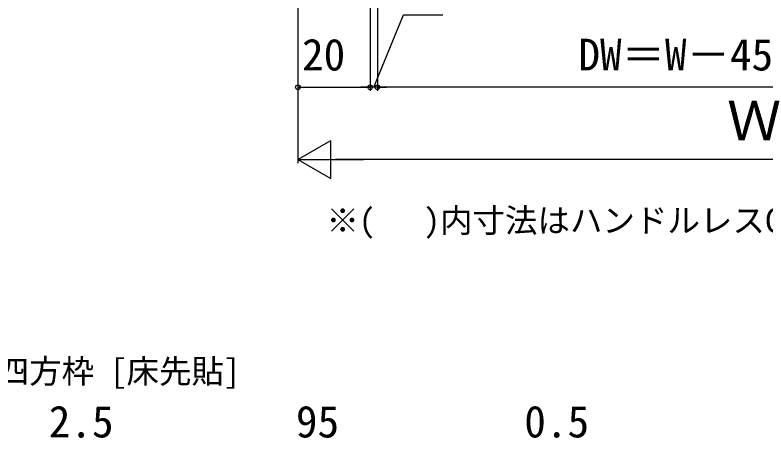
# Model space of a CAD drawing. Units: millimetres, scale not verified. Extents: x -525 to 525, y -783 to 779.
# Drawn here: x -168.1 to 39.9, y -281.7 to -164.7 of the extents above; entities that cross this region are included whole.
import ezdxf
from ezdxf.enums import TextEntityAlignment as Align

# ---------------------------------------------------------------- set-up
doc = ezdxf.new("R2010")
doc.units = ezdxf.units.MM
doc.header["$LTSCALE"] = 4
doc.layers.add('0-2_USER1', color=3, linetype='Continuous')
doc.layers.add('0-7_YKK_D', color=6, linetype='Continuous')
doc.styles.add('ＭＳ ゴシック', font='')
doc.styles.get('ＭＳ ゴシック').set_extended_font_data('MS Gothic')

msp = doc.modelspace()

# ---------------------------------------------------------------- linework, layer by layer
at = {"layer": '0-7_YKK_D'}
for p, q in [((-67.713, -51.133), (-67.713, -185.633)), ((-67.713, -51.133), (-67.713, -185.633)), ((-69.713, -120.133), (-69.713, -185.633)), ((-69.713, -120.133), (-69.713, -185.633)), ((-89.713, -120.633), (-89.713, -185.633)), ((-89.713, -120.633), (-89.713, -205.633)), ((-89.713, -184.633), (-69.713, -184.633)), ((-69.713, -184.633), (-72.263, -184.633)), ((-67.713, -184.633), (-69.713, -184.633)), ((-67.713, -184.633), (-69.713, -184.633)), ((145.787, -184.633), (-67.713, -184.633)), ((-67.713, -184.633), (-65.163, -184.633)), ((-89.713, -204.633), (-80.619, -199.383)), ((-80.619, -209.883), (-80.619, -199.383)), ((-89.713, -204.633), (-80.619, -209.883)), ((-89.713, -204.633), (-71.526, -204.633)), ((158.787, -204.633), (-79.213, -204.633))]:
    msp.add_line(p, q, dxfattribs=at)
msp.add_lwpolyline([(-68.713, -184.633), (-60.51, -164.633), (-49.556, -164.633)], dxfattribs=at)
for centre in [(-89.713, -184.633), (-69.713, -184.633), (-69.713, -184.633), (-67.713, -184.633), (-67.713, -184.633)]:
    msp.add_circle(centre, 0.637, dxfattribs=at)

# ---------------------------------------------------------------- texts
at = {"layer": '0-2_USER1', "style": 'ＭＳ ゴシック'}
for s, p in [('※(   )内寸法はハンドルレスCNA・DNA・ENAデザインの場合', (-81.816, -226.77)), ('・四方枠 [床先貼]', (-182.148, -268.5))]:
    msp.add_text(s, height=6.598, dxfattribs=at).set_placement(p, align=Align.BOTTOM_LEFT)
at = {"layer": '0-7_YKK_D', "style": 'ＭＳ ゴシック'}
for s, height, p in [('20', 8.798, (-88.576, -182.633)), ('DW＝W－45.5', 8.798, (-12.031, -182.633)), ('Ｗ', 11, (29.134, -202.633)), ('2.5', 8.798, (-158.717, -284.176)), ('95', 8.798, (-90.264, -284.176)), ('0.5', 8.798, (-27.017, -284.176))]:
    msp.add_text(s, height=height, dxfattribs=at).set_placement(p, align=Align.BOTTOM_LEFT)

doc.saveas('drawing.dxf')
